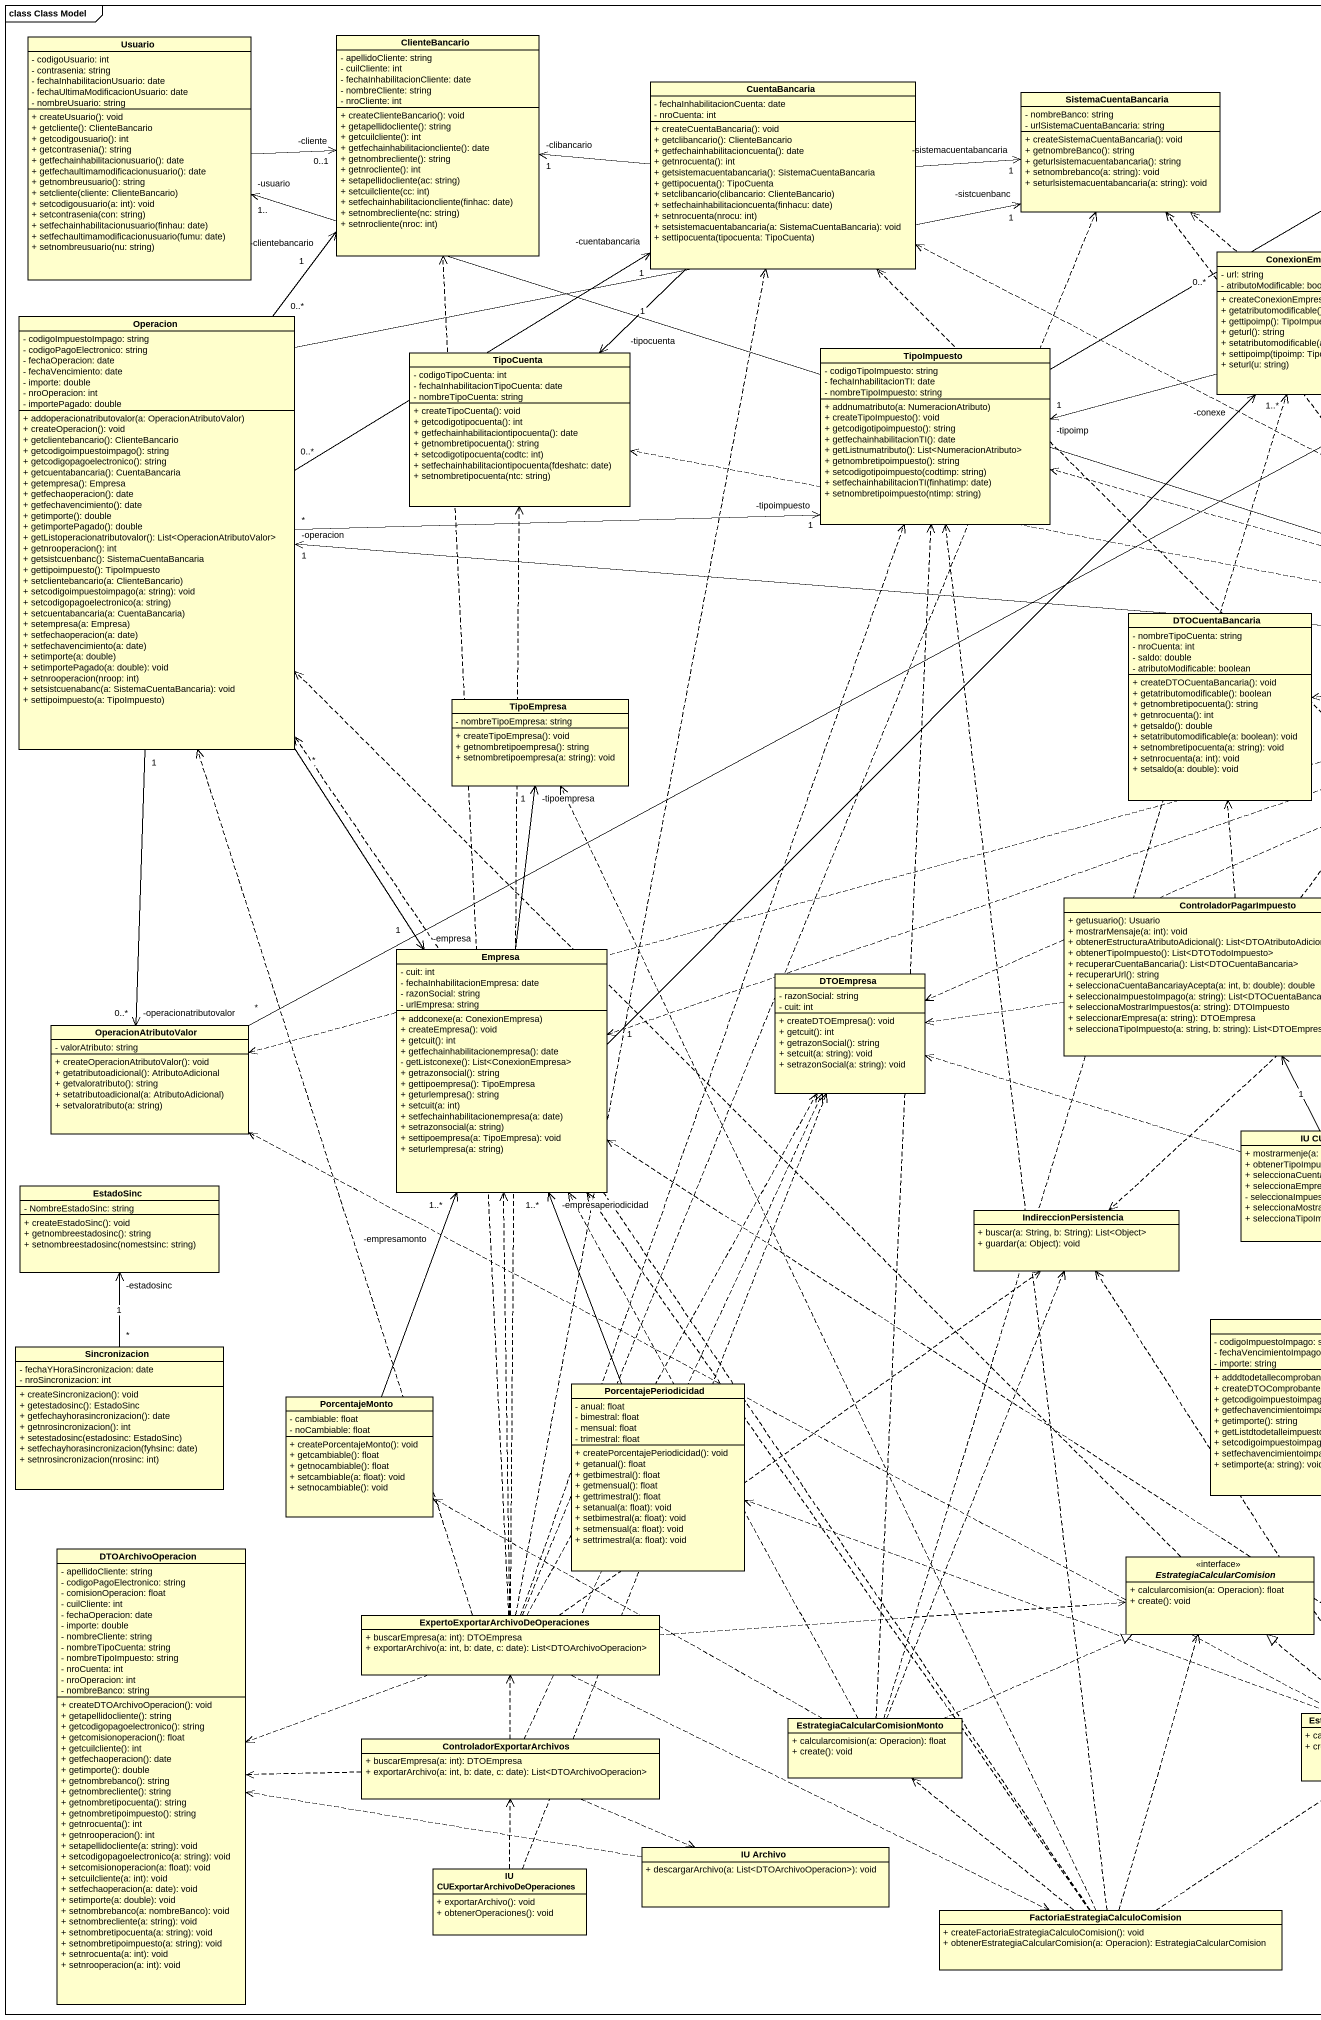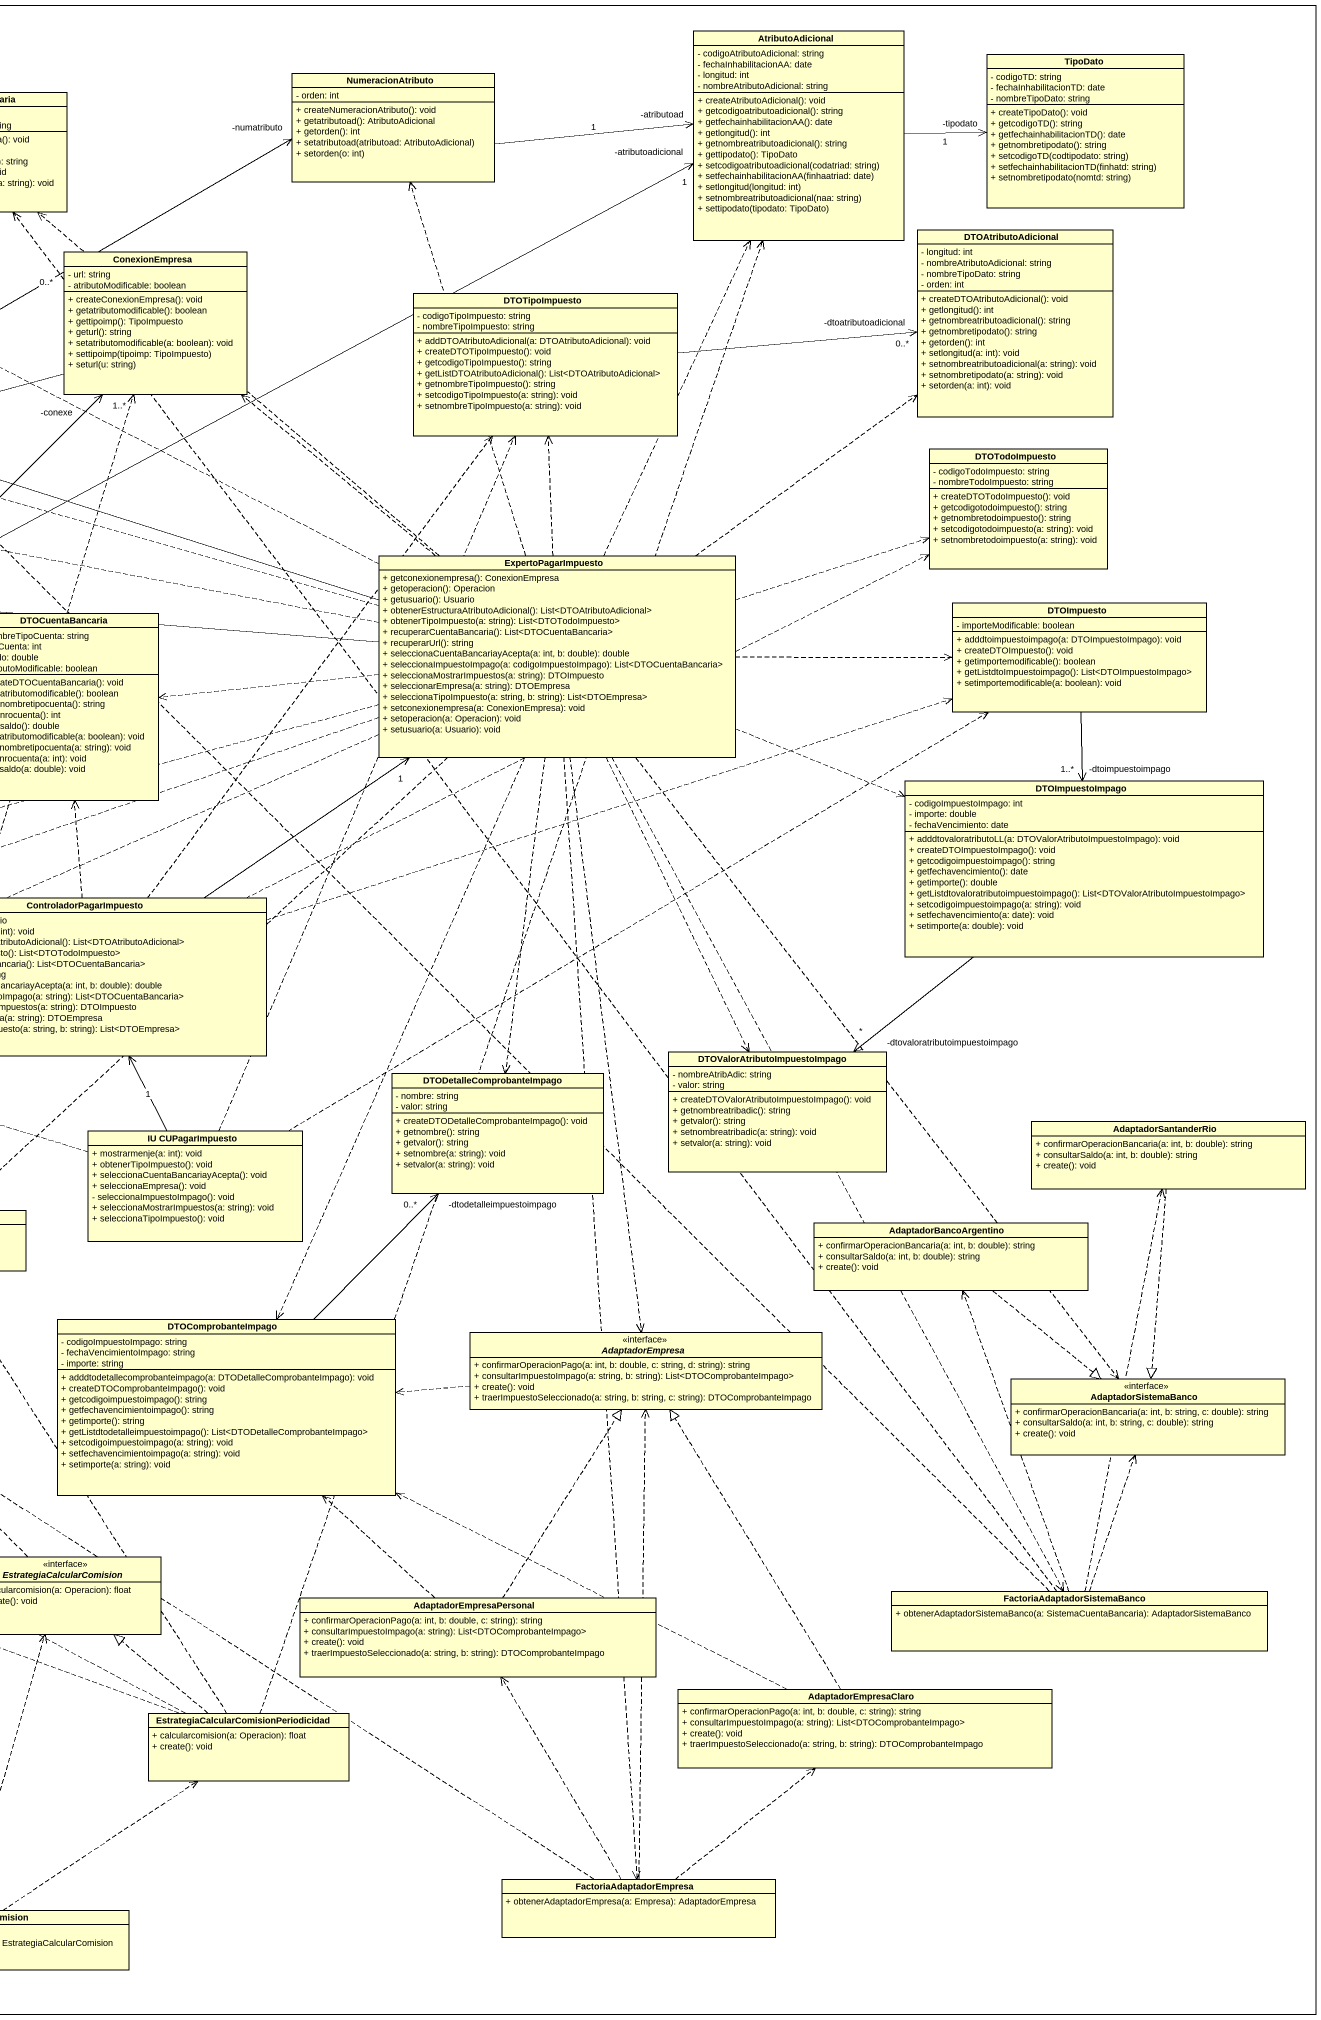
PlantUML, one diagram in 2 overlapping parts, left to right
@startuml
mainframe class Class Model
hide circle
hide empty members
skinparam classAttributeIconSize 0
class Usuario {
  - codigoUsuario: int
  - contrasenia: string
  - fechaInhabilitacionUsuario: date
  - fechaUltimaModificacionUsuario: date
  - nombreUsuario: string
  + createUsuario(): void
  + getcliente(): ClienteBancario
  + getcodigousuario(): int
  + getcontrasenia(): string
  + getfechainhabilitacionusuario(): date
  + getfechaultimamodificacionusuario(): date
  + getnombreusuario(): string
  + setcliente(cliente: ClienteBancario)
  + setcodigousuario(a: int): void
  + setcontrasenia(con: string)
  + setfechainhabilitacionusuario(finhau: date)
  + setfechaultimamodificacionusuario(fumu: date)
  + setnombreusuario(nu: string)
}
class ClienteBancario {
  - apellidoCliente: string
  - cuilCliente: int
  - fechaInhabilitacionCliente: date
  - nombreCliente: string
  - nroCliente: int
  + createClienteBancario(): void
  + getapellidocliente(): string
  + getcuilcliente(): int
  + getfechainhabilitacioncliente(): date
  + getnombrecliente(): string
  + getnrocliente(): int
  + setapellidocliente(ac: string)
  + setcuilcliente(cc: int)
  + setfechainhabilitacioncliente(finhac: date)
  + setnombrecliente(nc: string)
  + setnrocliente(nroc: int)
}
class AtributoAdicional {
  - codigoAtributoAdicional: string
  - fechaInhabilitacionAA: date
  - longitud: int
  - nombreAtributoAdicional: string
  + createAtributoAdicional(): void
  + getcodigoatributoadicional(): string
  + getfechainhabilitacionAA(): date
  + getlongitud(): int
  + getnombreatributoadicional(): string
  + gettipodato(): TipoDato
  + setcodigoatributoadicional(codatriad: string)
  + setfechainhabilitacionAA(finhaatriad: date)
  + setlongitud(longitud: int)
  + setnombreatributoadicional(naa: string)
  + settipodato(tipodato: TipoDato)
}
class NumeracionAtributo {
  - orden: int
  + createNumeracionAtributo(): void
  + getatributoad(): AtributoAdicional
  + getorden(): int
  + setatributoad(atributoad: AtributoAdicional)
  + setorden(o: int)
}
class TipoDato {
  - codigoTD: string
  - fechaInhabilitacionTD: date
  - nombreTipoDato: string
  + createTipoDato(): void
  + getcodigoTD(): string
  + getfechainhabilitacionTD(): date
  + getnombretipodato(): string
  + setcodigoTD(codtipodato: string)
  + setfechainhabilitacionTD(finhatd: string)
  + setnombretipodato(nomtd: string)
}
class CuentaBancaria {
  - fechaInhabilitacionCuenta: date
  - nroCuenta: int
  + createCuentaBancaria(): void
  + getclibancario(): ClienteBancario
  + getfechainhabilitacioncuenta(): date
  + getnrocuenta(): int
  + getsistemacuentabancaria(): SistemaCuentaBancaria
  + gettipocuenta(): TipoCuenta
  + setclibancario(clibancario: ClienteBancario)
  + setfechainhabilitacioncuenta(finhacu: date)
  + setnrocuenta(nrocu: int)
  + setsistemacuentabancaria(a: SistemaCuentaBancaria): void
  + settipocuenta(tipocuenta: TipoCuenta)
}
class SistemaCuentaBancaria {
  - nombreBanco: string
  - urlSistemaCuentaBancaria: string
  + createSistemaCuentaBancaria(): void
  + getnombreBanco(): string
  + geturlsistemacuentabancaria(): string
  + setnombrebanco(a: string): void
  + seturlsistemacuentabancaria(a: string): void
}
class DTOAtributoAdicional {
  - longitud: int
  - nombreAtributoAdicional: string
  - nombreTipoDato: string
  - orden: int
  + createDTOAtributoAdicional(): void
  + getlongitud(): int
  + getnombreatributoadicional(): string
  + getnombretipodato(): string
  + getorden(): int
  + setlongitud(a: int): void
  + setnombreatributoadicional(a: string): void
  + setnombretipodato(a: string): void
  + setorden(a: int): void
}
class ConexionEmpresa {
  - url: string
  - atributoModificable: boolean
  + createConexionEmpresa(): void
  + getatributomodificable(): boolean
  + gettipoimp(): TipoImpuesto
  + geturl(): string
  + setatributomodificable(a: boolean): void
  + settipoimp(tipoimp: TipoImpuesto)
  + seturl(u: string)
}
class DTOTipoImpuesto {
  - codigoTipoImpuesto: string
  - nombreTipoImpuesto: string
  + addDTOAtributoAdicional(a: DTOAtributoAdicional): void
  + createDTOTipoImpuesto(): void
  + getcodigoTipoImpuesto(): string
  + getListDTOAtributoAdicional(): List<DTOAtributoAdicional>
  + getnombreTipoImpuesto(): string
  + setcodigoTipoImpuesto(a: string): void
  + setnombreTipoImpuesto(a: string): void
}
class Operacion {
  - codigoImpuestoImpago: string
  - codigoPagoElectronico: string
  - fechaOperacion: date
  - fechaVencimiento: date
  - importe: double
  - nroOperacion: int
  - importePagado: double
  + addoperacionatributovalor(a: OperacionAtributoValor)
  + createOperacion(): void
  + getclientebancario(): ClienteBancario
  + getcodigoimpuestoimpago(): string
  + getcodigopagoelectronico(): string
  + getcuentabancaria(): CuentaBancaria
  + getempresa(): Empresa
  + getfechaoperacion(): date
  + getfechavencimiento(): date
  + getimporte(): double
  + getimportePagado(): double
  + getListoperacionatributovalor(): List<OperacionAtributoValor>
  + getnrooperacion(): int
  + getsistcuenbanc(): SistemaCuentaBancaria
  + gettipoimpuesto(): TipoImpuesto
  + setclientebancario(a: ClienteBancario)
  + setcodigoimpuestoimpago(a: string): void
  + setcodigopagoelectronico(a: string)
  + setcuentabancaria(a: CuentaBancaria)
  + setempresa(a: Empresa)
  + setfechaoperacion(a: date)
  + setfechavencimiento(a: date)
  + setimporte(a: double)
  + setimportePagado(a: double): void
  + setnrooperacion(nroop: int)
  + setsistcuenabanc(a: SistemaCuentaBancaria): void
  + settipoimpuesto(a: TipoImpuesto)
}
class TipoCuenta {
  - codigoTipoCuenta: int
  - fechaInhabilitacionTipoCuenta: date
  - nombreTipoCuenta: string
  + createTipoCuenta(): void
  + getcodigotipocuenta(): int
  + getfechainhabilitaciontipocuenta(): date
  + getnombretipocuenta(): string
  + setcodigotipocuenta(codtc: int)
  + setfechainhabilitaciontipocuenta(fdeshatc: date)
  + setnombretipocuenta(ntc: string)
}
class TipoImpuesto {
  - codigoTipoImpuesto: string
  - fechaInhabilitacionTI: date
  - nombreTipoImpuesto: string
  + addnumatributo(a: NumeracionAtributo)
  + createTipoImpuesto(): void
  + getcodigotipoimpuesto(): string
  + getfechainhabilitacionTI(): date
  + getListnumatributo(): List<NumeracionAtributo>
  + getnombretipoimpuesto(): string
  + setcodigotipoimpuesto(codtimp: string)
  + setfechainhabilitacionTI(finhatimp: date)
  + setnombretipoimpuesto(ntimp: string)
}
class DTOTodoImpuesto {
  - codigoTodoImpuesto: string
  - nombreTodoImpuesto: string
  + createDTOTodoImpuesto(): void
  + getcodigotodoimpuesto(): string
  + getnombretodoimpuesto(): string
  + setcodigotodoimpuesto(a: string): void
  + setnombretodoimpuesto(a: string): void
}
class ExpertoPagarImpuesto {
  + getconexionempresa(): ConexionEmpresa
  + getoperacion(): Operacion
  + getusuario(): Usuario
  + obtenerEstructuraAtributoAdicional(): List<DTOAtributoAdicional>
  + obtenerTipoImpuesto(a: string): List<DTOTodoImpuesto>
  + recuperarCuentaBancaria(): List<DTOCuentaBancaria>
  + recuperarUrl(): string
  + seleccionaCuentaBancariayAcepta(a: int, b: double): double
  + seleccionaImpuestoImpago(a: codigoImpuestoImpago): List<DTOCuentaBancaria>
  + seleccionaMostrarImpuestos(a: string): DTOImpuesto
  + seleccionarEmpresa(a: string): DTOEmpresa
  + seleccionaTipoImpuesto(a: string, b: string): List<DTOEmpresa>
  + setconexionempresa(a: ConexionEmpresa): void
  + setoperacion(a: Operacion): void
  + setusuario(a: Usuario): void
}
class DTOCuentaBancaria {
  - nombreTipoCuenta: string
  - nroCuenta: int
  - saldo: double
  - atributoModificable: boolean
  + createDTOCuentaBancaria(): void
  + getatributomodificable(): boolean
  + getnombretipocuenta(): string
  + getnrocuenta(): int
  + getsaldo(): double
  + setatributomodificable(a: boolean): void
  + setnombretipocuenta(a: string): void
  + setnrocuenta(a: int): void
  + setsaldo(a: double): void
}
class DTOImpuesto {
  - importeModificable: boolean
  + adddtoimpuestoimpago(a: DTOImpuestoImpago): void
  + createDTOImpuesto(): void
  + getimportemodificable(): boolean
  + getListdtoImpuestoimpago(): List<DTOImpuestoImpago>
  + setimportemodificable(a: boolean): void
}
class TipoEmpresa {
  - nombreTipoEmpresa: string
  + createTipoEmpresa(): void
  + getnombretipoempresa(): string
  + setnombretipoempresa(a: string): void
}
class DTOImpuestoImpago {
  - codigoImpuestoImpago: int
  - importe: double
  - fechaVencimiento: date
  + adddtovaloratributoLL(a: DTOValorAtributoImpuestoImpago): void
  + createDTOImpuestoImpago(): void
  + getcodigoimpuestoimpago(): string
  + getfechavencimiento(): date
  + getimporte(): double
  + getListdtovaloratributoimpuestoimpago(): List<DTOValorAtributoImpuestoImpago>
  + setcodigoimpuestoimpago(a: string): void
  + setfechavencimiento(a: date): void
  + setimporte(a: double): void
}
class ControladorPagarImpuesto {
  + getusuario(): Usuario
  + mostrarMensaje(a: int): void
  + obtenerEstructuraAtributoAdicional(): List<DTOAtributoAdicional>
  + obtenerTipoImpuesto(): List<DTOTodoImpuesto>
  + recuperarCuentaBancaria(): List<DTOCuentaBancaria>
  + recuperarUrl(): string
  + seleccionaCuentaBancariayAcepta(a: int, b: double): double
  + seleccionaImpuestoImpago(a: string): List<DTOCuentaBancaria>
  + seleccionaMostrarImpuestos(a: string): DTOImpuesto
  + seleccionarEmpresa(a: string): DTOEmpresa
  + seleccionaTipoImpuesto(a: string, b: string): List<DTOEmpresa>
}
class Empresa {
  - cuit: int
  - fechaInhabilitacionEmpresa: date
  - razonSocial: string
  - urlEmpresa: string
  + addconexe(a: ConexionEmpresa)
  + createEmpresa(): void
  + getcuit(): int
  + getfechainhabilitacionempresa(): date
  - getListconexe(): List<ConexionEmpresa>
  + getrazonsocial(): string
  + gettipoempresa(): TipoEmpresa
  + geturlempresa(): string
  + setcuit(a: int)
  + setfechainhabilitacionempresa(a: date)
  + setrazonsocial(a: string)
  + settipoempresa(a: TipoEmpresa): void
  + seturlempresa(a: string)
}
class DTOEmpresa {
  - razonSocial: string
  - cuit: int
  + createDTOEmpresa(): void
  + getcuit(): int
  + getrazonSocial(): string
  + setcuit(a: string): void
  + setrazonSocial(a: string): void
}
class OperacionAtributoValor {
  - valorAtributo: string
  + createOperacionAtributoValor(): void
  + getatributoadicional(): AtributoAdicional
  + getvaloratributo(): string
  + setatributoadicional(a: AtributoAdicional)
  + setvaloratributo(a: string)
}
class DTODetalleComprobanteImpago {
  - nombre: string
  - valor: string
  + createDTODetalleComprobanteImpago(): void
  + getnombre(): string
  + getvalor(): string
  + setnombre(a: string): void
  + setvalor(a: string): void
}
class "DTOValorAtributoImpuestoImpago" as DTOValorAtributoImpuestoImpa {
  - nombreAtribAdic: string
  - valor: string
  + createDTOValorAtributoImpuestoImpago(): void
  + getnombreatribadic(): string
  + getvalor(): string
  + setnombreatribadic(a: string): void
  + setvalor(a: string): void
}
class "IU CUPagarImpuesto" as IU_CUPagarImpuesto {
  + mostrarmenje(a: int): void
  + obtenerTipoImpuesto(): void
  + seleccionaCuentaBancariayAcepta(): void
  + seleccionaEmpresa(): void
  - seleccionaImpuestoImpago(): void
  + seleccionaMostrarImpuestos(a: string): void
  + seleccionaTipoImpuesto(): void
}
class AdaptadorSantanderRio {
  + confirmarOperacionBancaria(a: int, b: double): string
  + consultarSaldo(a: int, b: double): string
  + create(): void
}
class EstadoSinc {
  - NombreEstadoSinc: string
  + createEstadoSinc(): void
  + getnombreestadosinc(): string
  + setnombreestadosinc(nomestsinc: string)
}
class IndireccionPersistencia {
  + buscar(a: String, b: String): List<Object>
  + guardar(a: Object): void
}
class AdaptadorBancoArgentino {
  + confirmarOperacionBancaria(a: int, b: double): string
  + consultarSaldo(a: int, b: double): string
  + create(): void
}
class Sincronizacion {
  - fechaYHoraSincronizacion: date
  - nroSincronizacion: int
  + createSincronizacion(): void
  + getestadosinc(): EstadoSinc
  + getfechayhorasincronizacion(): date
  + getnrosincronizacion(): int
  + setestadosinc(estadosinc: EstadoSinc)
  + setfechayhorasincronizacion(fyhsinc: date)
  + setnrosincronizacion(nrosinc: int)
}
class DTOComprobanteImpago {
  - codigoImpuestoImpago: string
  - fechaVencimientoImpago: string
  - importe: string
  + adddtodetallecomprobanteimpago(a: DTODetalleComprobanteImpago): void
  + createDTOComprobanteImpago(): void
  + getcodigoimpuestoimpago(): string
  + getfechavencimientoimpago(): string
  + getimporte(): string
  + getListdtodetalleimpuestoimpago(): List<DTODetalleComprobanteImpago>
  + setcodigoimpuestoimpago(a: string): void
  + setfechavencimientoimpago(a: string): void
  + setimporte(a: string): void
}
interface AdaptadorEmpresa <<interface>> {
  + confirmarOperacionPago(a: int, b: double, c: string, d: string): string
  + consultarImpuestoImpago(a: string, b: string): List<DTOComprobanteImpago>
  + create(): void
  + traerImpuestoSeleccionado(a: string, b: string, c: string): DTOComprobanteImpago
}
class PorcentajePeriodicidad {
  - anual: float
  - bimestral: float
  - mensual: float
  - trimestral: float
  + createPorcentajePeriodicidad(): void
  + getanual(): float
  + getbimestral(): float
  + getmensual(): float
  + gettrimestral(): float
  + setanual(a: float): void
  + setbimestral(a: float): void
  + setmensual(a: float): void
  + settrimestral(a: float): void
}
class AdaptadorSistemaBanco <<interface>> {
  + confirmarOperacionBancaria(a: int, b: string, c: double): string
  + consultarSaldo(a: int, b: string, c: double): string
  + create(): void
}
class PorcentajeMonto {
  - cambiable: float
  - noCambiable: float
  + createPorcentajeMonto(): void
  + getcambiable(): float
  + getnocambiable(): float
  + setcambiable(a: float): void
  + setnocambiable(): void
}
class DTOArchivoOperacion {
  - apellidoCliente: string
  - codigoPagoElectronico: string
  - comisionOperacion: float
  - cuilCliente: int
  - fechaOperacion: date
  - importe: double
  - nombreCliente: string
  - nombreTipoCuenta: string
  - nombreTipoImpuesto: string
  - nroCuenta: int
  - nroOperacion: int
  - nombreBanco: string
  + createDTOArchivoOperacion(): void
  + getapellidocliente(): string
  + getcodigopagoelectronico(): string
  + getcomisionoperacion(): float
  + getcuilcliente(): int
  + getfechaoperacion(): date
  + getimporte(): double
  + getnombrebanco(): string
  + getnombrecliente(): string
  + getnombretipocuenta(): string
  + getnombretipoimpuesto(): string
  + getnrocuenta(): int
  + getnrooperacion(): int
  + setapellidocliente(a: string): void
  + setcodigopagoelectronico(a: string): void
  + setcomisionoperacion(a: float): void
  + setcuilcliente(a: int): void
  + setfechaoperacion(a: date): void
  + setimporte(a: double): void
  + setnombrebanco(a: nombreBanco): void
  + setnombrecliente(a: string): void
  + setnombretipocuenta(a: string): void
  + setnombretipoimpuesto(a: string): void
  + setnrocuenta(a: int): void
  + setnrooperacion(a: int): void
}
interface EstrategiaCalcularComision <<interface>> {
  + calcularcomision(a: Operacion): float
  + create(): void
}
class "ExpertoExportarArchivoDeOperaciones" as ExpertoExportarArchivoDeOper {
  + buscarEmpresa(a: int): DTOEmpresa
  + exportarArchivo(a: int, b: date, c: date): List<DTOArchivoOperacion>
}
class AdaptadorEmpresaPersonal {
  + confirmarOperacionPago(a: int, b: double, c: string): string
  + consultarImpuestoImpago(a: string): List<DTOComprobanteImpago>
  + create(): void
  + traerImpuestoSeleccionado(a: string, b: string): DTOComprobanteImpago
}
class "FactoriaAdaptadorSistemaBanco" as FactoriaAdaptadorSistemaBanc {
  + obtenerAdaptadorSistemaBanco(a: SistemaCuentaBancaria): AdaptadorSistemaBanco
}
class AdaptadorEmpresaClaro {
  + confirmarOperacionPago(a: int, b: double, c: string): string
  + consultarImpuestoImpago(a: string): List<DTOComprobanteImpago>
  + create(): void
  + traerImpuestoSeleccionado(a: string, b: string): DTOComprobanteImpago
}
class ControladorExportarArchivos {
  + buscarEmpresa(a: int): DTOEmpresa
  + exportarArchivo(a: int, b: date, c: date): List<DTOArchivoOperacion>
}
class "EstrategiaCalcularComisionMonto" as EstrategiaCalcularComisionMo {
  + calcularcomision(a: Operacion): float
  + create(): void
}
class "EstrategiaCalcularComisionPeriodicidad" as EstrategiaCalcularComisionPe {
  + calcularcomision(a: Operacion): float
  + create(): void
}
class "IU Archivo" as IU_Archivo {
  + descargarArchivo(a: List<DTOArchivoOperacion>): void
}
class "IU CUExportarArchivoDeOperaciones" as IU_CUExportarArchivoDeOperac {
  + exportarArchivo(): void
  + obtenerOperaciones(): void
}
class FactoriaAdaptadorEmpresa {
  + obtenerAdaptadorEmpresa(a: Empresa): AdaptadorEmpresa
}
class "FactoriaEstrategiaCalculoComision" as FactoriaEstrategiaCalculoCom {
  + createFactoriaEstrategiaCalculoComision(): void
  + obtenerEstrategiaCalcularComision(a: Operacion): EstrategiaCalcularComision
}
Usuario -right-> "-cliente\n0..1" ClienteBancario
AtributoAdicional -right-> "-tipodato" TipoDato : 1
NumeracionAtributo -right-> "-atributoad" AtributoAdicional : 1
CuentaBancaria -left-> "-clibancario\n1" ClienteBancario
CuentaBancaria -right-> "-sistemacuentabancaria\n1" SistemaCuentaBancaria
CuentaBancaria --> "-tipocuenta" TipoCuenta : 1
ConexionEmpresa -left-> "-tipoimp\n1" TipoImpuesto
DTOTipoImpuesto -right-> "-dtoatributoadicional\n0..*" DTOAtributoAdicional
Operacion "0..*" -up-> "-clientebancario\n1" ClienteBancario
Operacion "0..*" -right-> "-cuentabancaria\n1" CuentaBancaria
Operacion -right-> "-sistcuenbanc\n1" SistemaCuentaBancaria
Operacion "*" -right-> "-tipoimpuesto\n1" TipoImpuesto
Operacion "*" --> "-empresa\n1" Empresa
Operacion "1" --> "-operacionatributovalor\n0..*" OperacionAtributoValor
TipoImpuesto -right-> "-numatributo" NumeracionAtributo : 0..*
ExpertoPagarImpuesto -left-> "-usuario\n1.." Usuario
ExpertoPagarImpuesto .up.> AtributoAdicional
ExpertoPagarImpuesto .up.> NumeracionAtributo
ExpertoPagarImpuesto .left.> CuentaBancaria
ExpertoPagarImpuesto .up.> SistemaCuentaBancaria
ExpertoPagarImpuesto .up.> DTOAtributoAdicional
ExpertoPagarImpuesto .up.> ConexionEmpresa
ExpertoPagarImpuesto .up.> DTOTipoImpuesto
ExpertoPagarImpuesto -left-> "-operacion\n1" Operacion
ExpertoPagarImpuesto .left.> TipoCuenta
ExpertoPagarImpuesto .left.> TipoImpuesto
ExpertoPagarImpuesto .right.> DTOTodoImpuesto
ExpertoPagarImpuesto .left.> DTOCuentaBancaria
ExpertoPagarImpuesto .right.> DTOImpuesto
ExpertoPagarImpuesto .right.> DTOImpuestoImpago
ExpertoPagarImpuesto .left.> Empresa
ExpertoPagarImpuesto .left.> DTOEmpresa
ExpertoPagarImpuesto .left.> OperacionAtributoValor
ExpertoPagarImpuesto ..> DTODetalleComprobanteImpago
ExpertoPagarImpuesto ..> DTOValorAtributoImpuestoImpa
ExpertoPagarImpuesto ..> IndireccionPersistencia
ExpertoPagarImpuesto ..> DTOComprobanteImpago
ExpertoPagarImpuesto ..> AdaptadorEmpresa
ExpertoPagarImpuesto ..> AdaptadorSistemaBanco
ExpertoPagarImpuesto ..> FactoriaAdaptadorSistemaBanc
ExpertoPagarImpuesto ..> FactoriaAdaptadorEmpresa
DTOImpuesto --> "-dtoimpuestoimpago\n1..*" DTOImpuestoImpago
DTOImpuestoImpago --> "-dtovaloratributoimpuestoimpago\n*" DTOValorAtributoImpuestoImpa
ControladorPagarImpuesto .up.> DTOTipoImpuesto
ControladorPagarImpuesto .right.> DTOTodoImpuesto
ControladorPagarImpuesto -up-> "1" ExpertoPagarImpuesto
ControladorPagarImpuesto .up.> DTOCuentaBancaria
ControladorPagarImpuesto .right.> DTOImpuesto
ControladorPagarImpuesto .left.> DTOEmpresa
Empresa "1" -up-> "-conexe\n1..*" ConexionEmpresa
Empresa -up-> "-tipoempresa\n1" TipoEmpresa
OperacionAtributoValor "*" -right-> "-atributoadicional\n1" AtributoAdicional
IU_CUPagarImpuesto .up.> DTOTipoImpuesto
IU_CUPagarImpuesto .right.> DTOImpuesto
IU_CUPagarImpuesto -up-> ControladorPagarImpuesto : 1
IU_CUPagarImpuesto .left.> DTOEmpresa
AdaptadorSantanderRio ..|> AdaptadorSistemaBanco
AdaptadorBancoArgentino ..|> AdaptadorSistemaBanco
Sincronizacion "*" -up-> "-estadosinc" EstadoSinc : 1
DTOComprobanteImpago -up-> "-dtodetalleimpuestoimpago\n0..*" DTODetalleComprobanteImpago
AdaptadorEmpresa .left.> DTOComprobanteImpago
PorcentajePeriodicidad -up-> "-empresaperiodicidad\n1..*" Empresa
PorcentajeMonto -up-> "-empresamonto\n1..*" Empresa
EstrategiaCalcularComision .up.> Operacion
ExpertoExportarArchivoDeOper .up.> ClienteBancario
ExpertoExportarArchivoDeOper .up.> CuentaBancaria
ExpertoExportarArchivoDeOper .up.> SistemaCuentaBancaria
ExpertoExportarArchivoDeOper .up.> Operacion
ExpertoExportarArchivoDeOper .up.> TipoCuenta
ExpertoExportarArchivoDeOper .up.> TipoImpuesto
ExpertoExportarArchivoDeOper .up.> Empresa
ExpertoExportarArchivoDeOper .up.> DTOEmpresa
ExpertoExportarArchivoDeOper .up.> IndireccionPersistencia
ExpertoExportarArchivoDeOper .left.> DTOArchivoOperacion
ExpertoExportarArchivoDeOper .right.> EstrategiaCalcularComision
ExpertoExportarArchivoDeOper .right.> FactoriaEstrategiaCalculoCom
AdaptadorEmpresaPersonal .up.> DTOComprobanteImpago
AdaptadorEmpresaPersonal .up.|> AdaptadorEmpresa
FactoriaAdaptadorSistemaBanc .up.> CuentaBancaria
FactoriaAdaptadorSistemaBanc .up.> SistemaCuentaBancaria
FactoriaAdaptadorSistemaBanc .up.> AdaptadorSantanderRio
FactoriaAdaptadorSistemaBanc .up.> AdaptadorBancoArgentino
FactoriaAdaptadorSistemaBanc .up.> AdaptadorSistemaBanco
AdaptadorEmpresaClaro .left.> DTOComprobanteImpago
AdaptadorEmpresaClaro .up.|> AdaptadorEmpresa
ControladorExportarArchivos .up.> DTOEmpresa
ControladorExportarArchivos .left.> DTOArchivoOperacion
ControladorExportarArchivos .up.> ExpertoExportarArchivoDeOper
ControladorExportarArchivos .right.> IU_Archivo
EstrategiaCalcularComisionMo .up.> ConexionEmpresa
EstrategiaCalcularComisionMo .up.> TipoImpuesto
EstrategiaCalcularComisionMo .up.> Empresa
EstrategiaCalcularComisionMo .up.> IndireccionPersistencia
EstrategiaCalcularComisionMo .left.> PorcentajeMonto
EstrategiaCalcularComisionMo .right.|> EstrategiaCalcularComision
EstrategiaCalcularComisionPe .up.> AtributoAdicional
EstrategiaCalcularComisionPe .left.> OperacionAtributoValor
EstrategiaCalcularComisionPe .up.> IndireccionPersistencia
EstrategiaCalcularComisionPe .left.> PorcentajePeriodicidad
EstrategiaCalcularComisionPe .up.|> EstrategiaCalcularComision
IU_Archivo .left.> DTOArchivoOperacion
IU_CUExportarArchivoDeOperac .up.> DTOEmpresa
IU_CUExportarArchivoDeOperac .up.> ControladorExportarArchivos
FactoriaAdaptadorEmpresa .up.> Empresa
FactoriaAdaptadorEmpresa .up.> AdaptadorEmpresa
FactoriaAdaptadorEmpresa .up.> AdaptadorEmpresaPersonal
FactoriaAdaptadorEmpresa .up.> AdaptadorEmpresaClaro
FactoriaEstrategiaCalculoCom .up.> Operacion
FactoriaEstrategiaCalculoCom .up.> TipoImpuesto
FactoriaEstrategiaCalculoCom .up.> TipoEmpresa
FactoriaEstrategiaCalculoCom .up.> Empresa
FactoriaEstrategiaCalculoCom .up.> EstrategiaCalcularComision
FactoriaEstrategiaCalculoCom .up.> EstrategiaCalcularComisionMo
FactoriaEstrategiaCalculoCom .up.> EstrategiaCalcularComisionPe
@enduml
